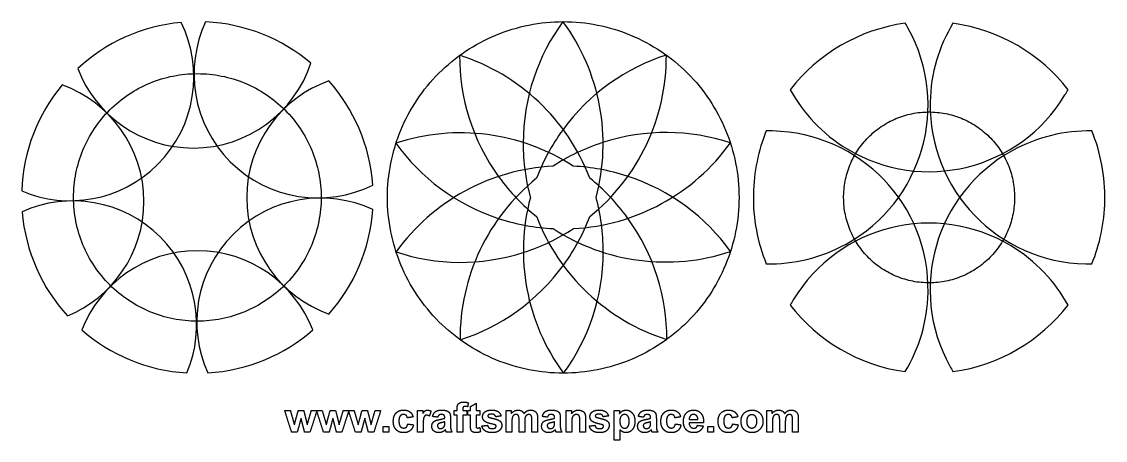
# Model space of a CAD drawing. Header units: millimetres. Extents: x -91 to 91, y -103 to 91.
# Drawn here: x -91.2 to 91.3, y -102.5 to -32 of the extents above; entities that cross this region are included whole.
import ezdxf

# ---------------------------------------------------------------- set-up
doc = ezdxf.new("R2010")
doc.units = ezdxf.units.MM
doc.header["$MEASUREMENT"] = 0
doc.layers.add('Default', color=18, linetype='Continuous')
doc.layers.add('DV1_Layer_1', color=7, linetype='Continuous')

msp = doc.modelspace()

# ---------------------------------------------------------------- linework, layer by layer
at = {"layer": 'Default', "color": 5}
for points in [[(-17.87, -97.25), (-17.87, -96.8), (-17.78, -96.58)], [(-17.78, -96.58), (-17.68, -96.35), (-17.43, -96.21)], [(-17.43, -96.21), (-17.17, -96.07), (-16.78, -96.07)], [(-16.78, -96.07), (-16.38, -96.07), (-15.99, -96.19)], [(-15.99, -96.19), (-16.04, -96.53), (-16.1, -96.87)], [(-15.62, -96.84), (-15.14, -96.56), (-14.66, -96.29)], [(-14.66, -96.29), (-14.66, -96.9), (-14.66, -97.52)], [(-45.73, -101.13), (-46.31, -99.33), (-46.89, -97.52)], [(-46.89, -97.52), (-46.42, -97.52), (-45.95, -97.52)], [(-45.95, -97.52), (-45.61, -98.7), (-45.27, -99.89)], [(-45.27, -99.89), (-44.94, -98.7), (-44.62, -97.52)], [(-44.62, -97.52), (-44.16, -97.52), (-43.7, -97.52)], [(-43.7, -97.52), (-43.4, -98.7), (-43.1, -99.89)], [(-43.1, -99.89), (-42.76, -98.7), (-42.42, -97.52)], [(-41.48, -97.52), (-42.06, -99.33), (-42.64, -101.13)], [(-42.42, -97.52), (-41.95, -97.52), (-41.48, -97.52)], [(-40.36, -101.13), (-40.94, -99.33), (-41.52, -97.52)], [(-41.52, -97.52), (-41.05, -97.52), (-40.58, -97.52)], [(-40.58, -97.52), (-40.24, -98.7), (-39.89, -99.89)], [(-39.89, -99.89), (-39.57, -98.7), (-39.25, -97.52)], [(-39.25, -97.52), (-38.79, -97.52), (-38.33, -97.52)], [(-38.33, -97.52), (-38.03, -98.7), (-37.73, -99.89)], [(-37.73, -99.89), (-37.39, -98.7), (-37.05, -97.52)], [(-36.11, -97.52), (-36.69, -99.33), (-37.27, -101.13)], [(-37.05, -97.52), (-36.58, -97.52), (-36.11, -97.52)], [(-34.99, -101.13), (-35.57, -99.33), (-36.14, -97.52)], [(-36.14, -97.52), (-35.68, -97.52), (-35.21, -97.52)], [(-35.21, -97.52), (-34.87, -98.7), (-34.52, -99.89)], [(-34.52, -99.89), (-34.2, -98.7), (-33.88, -97.52)], [(-33.88, -97.52), (-33.42, -97.52), (-32.96, -97.52)], [(-32.96, -97.52), (-32.66, -98.7), (-32.36, -99.89)], [(-32.36, -99.89), (-32.02, -98.7), (-31.68, -97.52)], [(-30.74, -97.52), (-31.32, -99.33), (-31.89, -101.13)], [(-31.68, -97.52), (-31.21, -97.52), (-30.74, -97.52)], [(-28.61, -99.33), (-28.61, -98.43), (-28.15, -97.93)], [(-28.15, -97.93), (-27.68, -97.43), (-26.88, -97.43)], [(-27.45, -98.42), (-27.66, -98.67), (-27.66, -99.26)], [(-26.88, -98.17), (-27.24, -98.17), (-27.45, -98.42)], [(-26.88, -97.43), (-26.22, -97.43), (-25.84, -97.71)], [(-26.45, -98.31), (-26.62, -98.17), (-26.88, -98.17)], [(-26.24, -98.73), (-26.28, -98.45), (-26.45, -98.31)], [(-25.84, -97.71), (-25.45, -97.99), (-25.28, -98.57)], [(-24.54, -101.13), (-24.54, -99.33), (-24.54, -97.52)], [(-24.54, -97.52), (-24.09, -97.52), (-23.64, -97.52)], [(-23.64, -97.52), (-23.64, -97.78), (-23.64, -98.03)], [(-23.64, -98.03), (-23.43, -97.67), (-23.25, -97.55)], [(-23.3, -98.4), (-23.43, -98.51), (-23.51, -98.8)], [(-22.98, -98.29), (-23.17, -98.29), (-23.3, -98.4)], [(-23.25, -97.55), (-23.08, -97.43), (-22.86, -97.43)], [(-22.55, -98.45), (-22.78, -98.29), (-22.98, -98.29)], [(-22.86, -97.43), (-22.55, -97.43), (-22.26, -97.61)], [(-22.26, -97.61), (-22.4, -98.03), (-22.55, -98.45)], [(-22.01, -98.51), (-21.87, -97.96), (-21.52, -97.69)], [(-21.14, -98.63), (-21.58, -98.57), (-22.01, -98.51)], [(-21.52, -97.69), (-21.17, -97.43), (-20.48, -97.43)], [(-20.93, -98.27), (-21.06, -98.38), (-21.14, -98.63)], [(-20.55, -98.17), (-20.79, -98.17), (-20.93, -98.27)], [(-20.07, -98.29), (-20.2, -98.17), (-20.55, -98.17)], [(-20.48, -97.43), (-19.85, -97.43), (-19.54, -97.58)], [(-19.94, -98.69), (-19.94, -98.41), (-20.07, -98.29)], [(-19.54, -97.58), (-19.23, -97.73), (-19.11, -97.97)], [(-19.11, -97.97), (-18.98, -98.2), (-18.98, -98.82)], [(-18.37, -97.52), (-18.12, -97.52), (-17.87, -97.52)], [(-18.37, -98.26), (-18.37, -97.89), (-18.37, -97.52)], [(-17.87, -98.26), (-18.12, -98.26), (-18.37, -98.26)], [(-17.87, -97.52), (-17.87, -97.39), (-17.87, -97.25)], [(-17.87, -101.13), (-17.87, -99.7), (-17.87, -98.26)], [(-16.83, -96.91), (-16.92, -97), (-16.92, -97.27)], [(-16.92, -97.27), (-16.92, -97.4), (-16.92, -97.52)], [(-16.92, -97.52), (-16.58, -97.52), (-16.24, -97.52)], [(-16.24, -98.26), (-16.58, -98.26), (-16.92, -98.26)], [(-16.92, -98.26), (-16.92, -99.7), (-16.92, -101.13)], [(-16.53, -96.81), (-16.74, -96.81), (-16.83, -96.91)], [(-16.1, -96.87), (-16.32, -96.81), (-16.53, -96.81)], [(-16.24, -97.52), (-16.24, -97.89), (-16.24, -98.26)], [(-16.08, -98.26), (-16.08, -97.89), (-16.08, -97.52)], [(-16.08, -97.52), (-15.85, -97.52), (-15.62, -97.52)], [(-15.62, -98.26), (-15.85, -98.26), (-16.08, -98.26)], [(-15.62, -97.52), (-15.62, -97.18), (-15.62, -96.84)], [(-15.62, -99.85), (-15.62, -99.06), (-15.62, -98.26)], [(-14.66, -97.52), (-14.34, -97.52), (-14.02, -97.52)], [(-14.02, -98.26), (-14.34, -98.26), (-14.66, -98.26)], [(-14.66, -98.26), (-14.66, -99.01), (-14.66, -99.75)], [(-14.02, -97.52), (-14.02, -97.89), (-14.02, -98.26)], [(-13.58, -98.55), (-13.58, -98.07), (-13.21, -97.75)], [(-13.21, -97.75), (-12.84, -97.43), (-12.06, -97.43)], [(-12.58, -98.22), (-12.69, -98.29), (-12.69, -98.41)], [(-12.69, -98.41), (-12.69, -98.52), (-12.59, -98.59)], [(-12.04, -98.11), (-12.42, -98.11), (-12.58, -98.22)], [(-12.06, -97.43), (-11.32, -97.43), (-10.96, -97.68)], [(-11.58, -98.23), (-11.74, -98.11), (-12.04, -98.11)], [(-11.36, -98.57), (-11.42, -98.35), (-11.58, -98.23)], [(-10.47, -98.42), (-10.91, -98.49), (-11.36, -98.57)], [(-10.96, -97.68), (-10.6, -97.93), (-10.47, -98.42)], [(-9.6, -97.52), (-9.17, -97.52), (-8.74, -97.52)], [(-9.6, -101.13), (-9.6, -99.33), (-9.6, -97.52)], [(-8.74, -98.01), (-8.27, -97.43), (-7.61, -97.43)], [(-8.74, -97.52), (-8.74, -97.77), (-8.74, -98.01)], [(-8.32, -98.29), (-8.49, -98.41), (-8.57, -98.63)], [(-7.93, -98.17), (-8.15, -98.17), (-8.32, -98.29)], [(-7.65, -98.24), (-7.75, -98.17), (-7.93, -98.17)], [(-7.49, -98.47), (-7.54, -98.32), (-7.65, -98.24)], [(-7.61, -97.43), (-7.27, -97.43), (-7.01, -97.57)], [(-7.44, -99.15), (-7.44, -98.63), (-7.49, -98.47)], [(-7.01, -97.57), (-6.76, -97.72), (-6.6, -98.01)], [(-6.6, -98.01), (-6.36, -97.72), (-6.09, -97.57)], [(-6.15, -98.29), (-6.33, -98.41), (-6.41, -98.65)], [(-5.78, -98.17), (-5.98, -98.17), (-6.15, -98.29)], [(-6.09, -97.57), (-5.81, -97.43), (-5.5, -97.43)], [(-5.38, -98.37), (-5.51, -98.17), (-5.78, -98.17)], [(-5.5, -97.43), (-5.11, -97.43), (-4.83, -97.59)], [(-5.28, -99.07), (-5.28, -98.53), (-5.38, -98.37)], [(-4.83, -97.59), (-4.56, -97.75), (-4.42, -98.07)], [(-4.42, -98.07), (-4.32, -98.3), (-4.32, -98.82)], [(-3.52, -98.51), (-3.38, -97.96), (-3.03, -97.69)], [(-2.66, -98.63), (-3.09, -98.57), (-3.52, -98.51)], [(-3.03, -97.69), (-2.68, -97.43), (-1.99, -97.43)], [(-2.44, -98.27), (-2.57, -98.38), (-2.66, -98.63)], [(-2.06, -98.17), (-2.31, -98.17), (-2.44, -98.27)], [(-1.58, -98.29), (-1.71, -98.17), (-2.06, -98.17)], [(-1.99, -97.43), (-1.36, -97.43), (-1.05, -97.58)], [(-1.45, -98.69), (-1.45, -98.41), (-1.58, -98.29)], [(-1.05, -97.58), (-0.75, -97.73), (-0.62, -97.97)], [(-0.62, -97.97), (-0.5, -98.2), (-0.5, -98.82)], [(0.49, -101.13), (0.49, -99.33), (0.49, -97.52)], [(0.49, -97.52), (0.94, -97.52), (1.39, -97.52)], [(1.39, -98.05), (1.85, -97.43), (2.56, -97.43)], [(1.39, -97.52), (1.39, -97.79), (1.39, -98.05)], [(1.79, -98.31), (1.59, -98.44), (1.52, -98.67)], [(2.22, -98.17), (1.98, -98.17), (1.79, -98.31)], [(2.55, -98.27), (2.41, -98.17), (2.22, -98.17)], [(2.75, -98.53), (2.69, -98.36), (2.55, -98.27)], [(2.56, -97.43), (2.88, -97.43), (3.13, -97.54)], [(2.81, -99.29), (2.81, -98.7), (2.75, -98.53)], [(3.13, -97.54), (3.39, -97.66), (3.53, -97.83)], [(3.53, -97.83), (3.66, -98.01), (3.71, -98.24)], [(3.71, -98.24), (3.76, -98.46), (3.76, -98.88)], [(4.5, -98.55), (4.5, -98.07), (4.87, -97.75)], [(4.87, -97.75), (5.24, -97.43), (6.02, -97.43)], [(5.51, -98.22), (5.4, -98.29), (5.4, -98.41)], [(5.4, -98.41), (5.4, -98.52), (5.49, -98.59)], [(6.05, -98.11), (5.67, -98.11), (5.51, -98.22)], [(6.02, -97.43), (6.76, -97.43), (7.12, -97.68)], [(6.51, -98.23), (6.35, -98.11), (6.05, -98.11)], [(6.73, -98.57), (6.67, -98.35), (6.51, -98.23)], [(7.62, -98.42), (7.17, -98.49), (6.73, -98.57)], [(7.12, -97.68), (7.48, -97.93), (7.62, -98.42)], [(8.58, -97.52), (9.02, -97.52), (9.47, -97.52)], [(8.58, -102.52), (8.58, -100.02), (8.58, -97.52)], [(9.47, -97.52), (9.47, -97.79), (9.47, -98.05)], [(9.47, -98.05), (9.64, -97.78), (9.93, -97.6)], [(9.76, -98.45), (9.53, -98.72), (9.53, -99.27)], [(10.33, -98.17), (9.99, -98.17), (9.76, -98.45)], [(9.93, -97.6), (10.23, -97.43), (10.58, -97.43)], [(10.88, -98.45), (10.66, -98.17), (10.33, -98.17)], [(10.58, -97.43), (11.2, -97.43), (11.63, -97.93)], [(11.11, -99.32), (11.11, -98.73), (10.88, -98.45)], [(11.63, -97.93), (12.07, -98.42), (12.07, -99.31)], [(12.65, -98.51), (12.79, -97.96), (13.15, -97.69)], [(13.52, -98.63), (13.08, -98.57), (12.65, -98.51)], [(13.15, -97.69), (13.5, -97.43), (14.19, -97.43)], [(13.73, -98.27), (13.6, -98.38), (13.52, -98.63)], [(14.11, -98.17), (13.87, -98.17), (13.73, -98.27)], [(14.59, -98.29), (14.46, -98.17), (14.11, -98.17)], [(14.19, -97.43), (14.81, -97.43), (15.12, -97.58)], [(14.72, -98.69), (14.72, -98.41), (14.59, -98.29)], [(15.12, -97.58), (15.43, -97.73), (15.55, -97.97)], [(15.55, -97.97), (15.68, -98.2), (15.68, -98.82)], [(16.45, -99.33), (16.45, -98.43), (16.92, -97.93)], [(16.92, -97.93), (17.39, -97.43), (18.19, -97.43)], [(17.61, -98.42), (17.4, -98.67), (17.4, -99.26)], [(18.18, -98.17), (17.83, -98.17), (17.61, -98.42)], [(18.61, -98.31), (18.44, -98.17), (18.18, -98.17)], [(18.19, -97.43), (18.84, -97.43), (19.23, -97.71)], [(18.82, -98.73), (18.78, -98.45), (18.61, -98.31)], [(19.23, -97.71), (19.61, -97.99), (19.78, -98.57)], [(20.24, -99.35), (20.24, -98.45), (20.72, -97.94)], [(20.72, -97.94), (21.19, -97.43), (21.91, -97.43)], [(21.42, -98.39), (21.21, -98.62), (21.22, -99)], [(21.95, -98.17), (21.63, -98.17), (21.42, -98.39)], [(21.91, -97.43), (22.72, -97.43), (23.19, -97.96)], [(22.46, -98.38), (22.25, -98.17), (21.95, -98.17)], [(22.68, -99), (22.67, -98.59), (22.46, -98.38)], [(23.19, -97.96), (23.66, -98.49), (23.64, -99.59)], [(26.08, -99.33), (26.08, -98.43), (26.55, -97.93)], [(26.55, -97.93), (27.02, -97.43), (27.81, -97.43)], [(27.24, -98.42), (27.03, -98.67), (27.03, -99.26)], [(27.81, -98.17), (27.45, -98.17), (27.24, -98.42)], [(27.81, -97.43), (28.47, -97.43), (28.86, -97.71)], [(28.24, -98.31), (28.07, -98.17), (27.81, -98.17)], [(28.45, -98.73), (28.41, -98.45), (28.24, -98.31)], [(28.86, -97.71), (29.24, -97.99), (29.41, -98.57)], [(29.94, -99.28), (29.94, -98.8), (30.17, -98.35)], [(30.17, -98.35), (30.4, -97.9), (30.83, -97.67)], [(30.83, -97.67), (31.26, -97.43), (31.78, -97.43)], [(31.14, -98.49), (30.89, -98.78), (30.89, -99.33)], [(31.76, -98.2), (31.39, -98.2), (31.14, -98.49)], [(32.37, -98.49), (32.12, -98.2), (31.76, -98.2)], [(31.78, -97.43), (32.6, -97.43), (33.12, -97.96)], [(32.62, -99.32), (32.62, -98.78), (32.37, -98.49)], [(33.12, -97.96), (33.64, -98.5), (33.64, -99.32)], [(34.29, -97.52), (34.72, -97.52), (35.15, -97.52)], [(34.29, -101.13), (34.29, -99.33), (34.29, -97.52)], [(35.15, -98.01), (35.62, -97.43), (36.27, -97.43)], [(35.15, -97.52), (35.15, -97.77), (35.15, -98.01)], [(35.57, -98.29), (35.39, -98.41), (35.32, -98.63)], [(35.96, -98.17), (35.74, -98.17), (35.57, -98.29)], [(36.24, -98.24), (36.14, -98.17), (35.96, -98.17)], [(36.4, -98.47), (36.35, -98.32), (36.24, -98.24)], [(36.27, -97.43), (36.62, -97.43), (36.87, -97.57)], [(36.45, -99.15), (36.45, -98.63), (36.4, -98.47)], [(36.87, -97.57), (37.13, -97.72), (37.29, -98.01)], [(37.29, -98.01), (37.53, -97.72), (37.8, -97.57)], [(37.73, -98.29), (37.56, -98.41), (37.48, -98.65)], [(38.11, -98.17), (37.91, -98.17), (37.73, -98.29)], [(37.8, -97.57), (38.08, -97.43), (38.39, -97.43)], [(38.51, -98.37), (38.38, -98.17), (38.11, -98.17)], [(38.39, -97.43), (38.78, -97.43), (39.06, -97.59)], [(38.61, -99.07), (38.61, -98.53), (38.51, -98.37)], [(39.06, -97.59), (39.33, -97.75), (39.47, -98.07)], [(39.47, -98.07), (39.57, -98.3), (39.57, -98.82)], [(-44.15, -98.81), (-44.47, -99.97), (-44.78, -101.13)], [(-43.54, -101.13), (-43.85, -99.97), (-44.15, -98.81)], [(-38.78, -98.81), (-39.1, -99.97), (-39.41, -101.13)], [(-38.17, -101.13), (-38.48, -99.97), (-38.78, -98.81)], [(-33.41, -98.81), (-33.73, -99.97), (-34.04, -101.13)], [(-32.8, -101.13), (-33.11, -99.97), (-33.41, -98.81)], [(-30.34, -101.13), (-30.34, -100.65), (-30.34, -100.18)], [(-30.34, -100.18), (-29.86, -100.18), (-29.39, -100.18)], [(-29.39, -100.18), (-29.39, -100.65), (-29.39, -101.13)], [(-28.14, -100.72), (-28.61, -100.22), (-28.61, -99.33)], [(-27.66, -99.26), (-27.66, -99.91), (-27.44, -100.18)], [(-27.44, -100.18), (-27.23, -100.45), (-26.86, -100.45)], [(-26.86, -100.45), (-26.59, -100.45), (-26.42, -100.3)], [(-26.42, -100.3), (-26.25, -100.15), (-26.18, -99.77)], [(-25.28, -98.57), (-25.76, -98.65), (-26.24, -98.73)], [(-26.18, -99.77), (-25.7, -99.84), (-25.22, -99.9)], [(-25.22, -99.9), (-25.36, -100.56), (-25.78, -100.89)], [(-23.51, -98.8), (-23.58, -99.09), (-23.58, -100.02)], [(-23.58, -100.02), (-23.58, -100.57), (-23.58, -101.13)], [(-22.13, -100.16), (-22.13, -99.85), (-21.99, -99.61)], [(-21.81, -100.92), (-22.13, -100.62), (-22.13, -100.16)], [(-21.99, -99.61), (-21.85, -99.37), (-21.59, -99.24)], [(-21.59, -99.24), (-21.33, -99.12), (-20.85, -99.02)], [(-21, -99.72), (-21.18, -99.85), (-21.18, -100.05)], [(-21.18, -100.05), (-21.18, -100.25), (-21.03, -100.4)], [(-20.5, -99.55), (-20.88, -99.64), (-21, -99.72)], [(-20.85, -99.02), (-20.19, -98.9), (-19.94, -98.79)], [(-19.94, -99.4), (-20.12, -99.47), (-20.5, -99.55)], [(-20.2, -100.38), (-20.03, -100.25), (-19.98, -100.06)], [(-19.98, -100.06), (-19.94, -99.94), (-19.94, -99.59)], [(-19.94, -98.79), (-19.94, -98.74), (-19.94, -98.69)], [(-19.94, -99.59), (-19.94, -99.5), (-19.94, -99.4)], [(-18.98, -98.82), (-18.98, -99.38), (-18.98, -99.94)], [(-18.98, -99.94), (-18.98, -100.42), (-18.93, -100.65)], [(-15.59, -100.53), (-15.62, -100.37), (-15.62, -99.85)], [(-14.66, -99.75), (-14.66, -100.21), (-14.65, -100.28)], [(-14.65, -100.28), (-14.63, -100.36), (-14.56, -100.41)], [(-13.71, -100.11), (-13.23, -100.05), (-12.75, -99.99)], [(-13.15, -100.93), (-13.57, -100.63), (-13.71, -100.11)], [(-13.15, -99.37), (-13.58, -99.07), (-13.58, -98.55)], [(-11.69, -99.84), (-12.84, -99.58), (-13.15, -99.37)], [(-12.75, -99.99), (-12.69, -100.26), (-12.5, -100.41)], [(-12.59, -98.59), (-12.46, -98.69), (-11.7, -98.86)], [(-11.7, -98.86), (-10.94, -99.04), (-10.64, -99.29)], [(-11.37, -99.97), (-11.44, -99.9), (-11.69, -99.84)], [(-11.42, -100.41), (-11.3, -100.31), (-11.3, -100.15)], [(-11.3, -100.15), (-11.3, -100.04), (-11.37, -99.97)], [(-10.34, -100.01), (-10.34, -100.51), (-10.76, -100.87)], [(-10.64, -99.29), (-10.34, -99.55), (-10.34, -100.01)], [(-8.57, -98.63), (-8.64, -98.86), (-8.64, -99.38)], [(-8.64, -99.38), (-8.64, -100.26), (-8.64, -101.13)], [(-7.44, -101.13), (-7.44, -100.14), (-7.44, -99.15)], [(-6.41, -98.65), (-6.48, -98.89), (-6.48, -99.4)], [(-6.48, -99.4), (-6.48, -100.27), (-6.48, -101.13)], [(-5.28, -101.13), (-5.28, -100.1), (-5.28, -99.07)], [(-4.32, -98.82), (-4.32, -99.97), (-4.32, -101.13)], [(-3.64, -100.16), (-3.64, -99.85), (-3.5, -99.61)], [(-3.32, -100.92), (-3.64, -100.62), (-3.64, -100.16)], [(-3.5, -99.61), (-3.36, -99.37), (-3.1, -99.24)], [(-3.1, -99.24), (-2.84, -99.12), (-2.36, -99.02)], [(-2.51, -99.72), (-2.69, -99.85), (-2.69, -100.05)], [(-2.69, -100.05), (-2.69, -100.25), (-2.54, -100.4)], [(-2.01, -99.55), (-2.39, -99.64), (-2.51, -99.72)], [(-2.36, -99.02), (-1.71, -98.9), (-1.45, -98.79)], [(-1.45, -99.4), (-1.63, -99.47), (-2.01, -99.55)], [(-1.71, -100.38), (-1.54, -100.25), (-1.49, -100.06)], [(-1.49, -100.06), (-1.45, -99.94), (-1.45, -99.59)], [(-1.45, -98.79), (-1.45, -98.74), (-1.45, -98.69)], [(-1.45, -99.59), (-1.45, -99.5), (-1.45, -99.4)], [(-0.5, -98.82), (-0.5, -99.38), (-0.5, -99.94)], [(-0.5, -99.94), (-0.5, -100.42), (-0.44, -100.65)], [(1.52, -98.67), (1.45, -98.89), (1.45, -99.5)], [(1.45, -99.5), (1.45, -100.31), (1.45, -101.13)], [(2.81, -101.13), (2.81, -100.21), (2.81, -99.29)], [(3.76, -98.88), (3.76, -100.01), (3.76, -101.13)], [(4.38, -100.11), (4.86, -100.05), (5.34, -99.99)], [(4.94, -100.93), (4.51, -100.63), (4.38, -100.11)], [(4.93, -99.37), (4.5, -99.07), (4.5, -98.55)], [(6.4, -99.84), (5.24, -99.58), (4.93, -99.37)], [(5.34, -99.99), (5.4, -100.26), (5.58, -100.41)], [(5.49, -98.59), (5.62, -98.69), (6.38, -98.86)], [(6.38, -98.86), (7.14, -99.04), (7.45, -99.29)], [(6.72, -99.97), (6.65, -99.9), (6.4, -99.84)], [(6.66, -100.41), (6.79, -100.31), (6.79, -100.15)], [(6.79, -100.15), (6.79, -100.04), (6.72, -99.97)], [(7.74, -100.01), (7.74, -100.51), (7.33, -100.87)], [(7.45, -99.29), (7.74, -99.55), (7.74, -100.01)], [(9.53, -99.27), (9.53, -99.89), (9.77, -100.19)], [(9.77, -100.19), (10.01, -100.48), (10.35, -100.48)], [(10.35, -100.48), (10.67, -100.48), (10.89, -100.21)], [(10.89, -100.21), (11.11, -99.94), (11.11, -99.32)], [(12.07, -99.31), (12.07, -100.22), (11.63, -100.72)], [(12.53, -100.16), (12.53, -99.85), (12.67, -99.61)], [(12.85, -100.92), (12.53, -100.62), (12.53, -100.16)], [(12.67, -99.61), (12.81, -99.37), (13.07, -99.24)], [(13.07, -99.24), (13.33, -99.12), (13.81, -99.02)], [(13.66, -99.72), (13.48, -99.85), (13.48, -100.05)], [(13.48, -100.05), (13.48, -100.25), (13.63, -100.4)], [(14.16, -99.55), (13.78, -99.64), (13.66, -99.72)], [(13.81, -99.02), (14.47, -98.9), (14.72, -98.79)], [(14.72, -99.4), (14.54, -99.47), (14.16, -99.55)], [(14.47, -100.38), (14.63, -100.25), (14.68, -100.06)], [(14.68, -100.06), (14.72, -99.94), (14.72, -99.59)], [(14.72, -98.79), (14.72, -98.74), (14.72, -98.69)], [(14.72, -99.59), (14.72, -99.5), (14.72, -99.4)], [(15.68, -98.82), (15.68, -99.38), (15.68, -99.94)], [(15.68, -99.94), (15.68, -100.42), (15.73, -100.65)], [(16.92, -100.72), (16.45, -100.22), (16.45, -99.33)], [(17.4, -99.26), (17.4, -99.91), (17.62, -100.18)], [(17.62, -100.18), (17.84, -100.45), (18.2, -100.45)], [(18.2, -100.45), (18.47, -100.45), (18.64, -100.3)], [(18.64, -100.3), (18.81, -100.15), (18.89, -99.77)], [(19.78, -98.57), (19.3, -98.65), (18.82, -98.73)], [(18.89, -99.77), (19.36, -99.84), (19.84, -99.9)], [(19.84, -99.9), (19.7, -100.56), (19.28, -100.89)], [(20.6, -100.61), (20.24, -100.11), (20.24, -99.35)], [(23.64, -99.59), (22.42, -99.59), (21.2, -99.59)], [(21.2, -99.59), (21.21, -100.01), (21.44, -100.25)], [(21.22, -99), (21.95, -99), (22.68, -99)], [(21.44, -100.25), (21.66, -100.48), (22, -100.48)], [(22.38, -100.37), (22.54, -100.25), (22.62, -99.99)], [(22.62, -99.99), (23.1, -100.05), (23.58, -100.11)], [(23.58, -100.11), (23.39, -100.66), (23, -100.94)], [(24.35, -101.13), (24.35, -100.65), (24.35, -100.18)], [(24.35, -100.18), (24.83, -100.18), (25.31, -100.18)], [(25.31, -100.18), (25.31, -100.65), (25.31, -101.13)], [(26.55, -100.72), (26.08, -100.22), (26.08, -99.33)], [(27.03, -99.26), (27.03, -99.91), (27.25, -100.18)], [(27.25, -100.18), (27.46, -100.45), (27.83, -100.45)], [(27.83, -100.45), (28.1, -100.45), (28.27, -100.3)], [(28.27, -100.3), (28.44, -100.15), (28.52, -99.77)], [(29.41, -98.57), (28.93, -98.65), (28.45, -98.73)], [(28.52, -99.77), (28.99, -99.84), (29.47, -99.9)], [(29.47, -99.9), (29.33, -100.56), (28.91, -100.89)], [(30.17, -100.34), (29.94, -99.9), (29.94, -99.28)], [(30.85, -101), (30.4, -100.77), (30.17, -100.34)], [(30.89, -99.33), (30.89, -99.87), (31.14, -100.16)], [(31.14, -100.16), (31.39, -100.45), (31.76, -100.45)], [(31.76, -100.45), (32.12, -100.45), (32.37, -100.16)], [(32.37, -100.16), (32.62, -99.87), (32.62, -99.32)], [(33.64, -99.32), (33.64, -100.14), (33.11, -100.68)], [(35.32, -98.63), (35.24, -98.86), (35.24, -99.38)], [(35.24, -99.38), (35.24, -100.26), (35.24, -101.13)], [(36.45, -101.13), (36.45, -100.14), (36.45, -99.15)], [(37.48, -98.65), (37.4, -98.89), (37.4, -99.4)], [(37.4, -99.4), (37.4, -100.27), (37.4, -101.13)], [(38.61, -101.13), (38.61, -100.1), (38.61, -99.07)], [(39.57, -98.82), (39.57, -99.97), (39.57, -101.13)], [(-44.78, -101.13), (-45.26, -101.13), (-45.73, -101.13)], [(-42.64, -101.13), (-43.09, -101.13), (-43.54, -101.13)], [(-39.41, -101.13), (-39.89, -101.13), (-40.36, -101.13)], [(-37.27, -101.13), (-37.72, -101.13), (-38.17, -101.13)], [(-34.04, -101.13), (-34.52, -101.13), (-34.99, -101.13)], [(-31.89, -101.13), (-32.35, -101.13), (-32.8, -101.13)], [(-29.39, -101.13), (-29.86, -101.13), (-30.34, -101.13)], [(-26.89, -101.23), (-27.68, -101.23), (-28.14, -100.72)], [(-25.78, -100.89), (-26.19, -101.23), (-26.89, -101.23)], [(-23.58, -101.13), (-24.06, -101.13), (-24.54, -101.13)], [(-20.94, -101.23), (-21.49, -101.23), (-21.81, -100.92)], [(-21.03, -100.4), (-20.89, -100.55), (-20.67, -100.55)], [(-20.34, -101.1), (-20.62, -101.23), (-20.94, -101.23)], [(-20.67, -100.55), (-20.42, -100.55), (-20.2, -100.38)], [(-19.82, -100.74), (-20.06, -100.98), (-20.34, -101.1)], [(-19.79, -100.85), (-19.81, -100.77), (-19.82, -100.74)], [(-19.69, -101.13), (-19.73, -101.04), (-19.79, -100.85)], [(-18.74, -101.13), (-19.22, -101.13), (-19.69, -101.13)], [(-18.93, -100.65), (-18.88, -100.87), (-18.74, -101.13)], [(-16.92, -101.13), (-17.39, -101.13), (-17.87, -101.13)], [(-15.46, -100.91), (-15.55, -100.77), (-15.59, -100.53)], [(-15.16, -101.14), (-15.36, -101.05), (-15.46, -100.91)], [(-14.7, -101.23), (-14.95, -101.23), (-15.16, -101.14)], [(-13.95, -101.09), (-14.28, -101.23), (-14.7, -101.23)], [(-14.56, -100.41), (-14.5, -100.45), (-14.4, -100.45)], [(-14.4, -100.45), (-14.28, -100.45), (-14.03, -100.36)], [(-14.03, -100.36), (-13.99, -100.72), (-13.95, -101.09)], [(-11.98, -101.23), (-12.72, -101.23), (-13.15, -100.93)], [(-12.5, -100.41), (-12.32, -100.55), (-11.98, -100.55)], [(-11.98, -100.55), (-11.61, -100.55), (-11.42, -100.41)], [(-10.76, -100.87), (-11.17, -101.23), (-11.98, -101.23)], [(-8.64, -101.13), (-9.12, -101.13), (-9.6, -101.13)], [(-6.48, -101.13), (-6.96, -101.13), (-7.44, -101.13)], [(-4.32, -101.13), (-4.8, -101.13), (-5.28, -101.13)], [(-2.45, -101.23), (-3, -101.23), (-3.32, -100.92)], [(-2.54, -100.4), (-2.4, -100.55), (-2.18, -100.55)], [(-1.85, -101.1), (-2.13, -101.23), (-2.45, -101.23)], [(-2.18, -100.55), (-1.93, -100.55), (-1.71, -100.38)], [(-1.33, -100.74), (-1.58, -100.98), (-1.85, -101.1)], [(-1.3, -100.85), (-1.32, -100.77), (-1.33, -100.74)], [(-1.21, -101.13), (-1.24, -101.04), (-1.3, -100.85)], [(-0.25, -101.13), (-0.73, -101.13), (-1.21, -101.13)], [(-0.44, -100.65), (-0.39, -100.87), (-0.25, -101.13)], [(1.45, -101.13), (0.97, -101.13), (0.49, -101.13)], [(3.76, -101.13), (3.28, -101.13), (2.81, -101.13)], [(6.11, -101.23), (5.37, -101.23), (4.94, -100.93)], [(5.58, -100.41), (5.77, -100.55), (6.11, -100.55)], [(6.11, -100.55), (6.48, -100.55), (6.66, -100.41)], [(7.33, -100.87), (6.92, -101.23), (6.11, -101.23)], [(10.04, -101.11), (9.8, -100.99), (9.53, -100.7)], [(9.53, -100.7), (9.53, -101.61), (9.53, -102.52)], [(10.57, -101.23), (10.28, -101.23), (10.04, -101.11)], [(11.63, -100.72), (11.19, -101.23), (10.57, -101.23)], [(13.72, -101.23), (13.17, -101.23), (12.85, -100.92)], [(13.63, -100.4), (13.77, -100.55), (13.99, -100.55)], [(14.32, -101.1), (14.04, -101.23), (13.72, -101.23)], [(13.99, -100.55), (14.24, -100.55), (14.47, -100.38)], [(14.84, -100.74), (14.6, -100.98), (14.32, -101.1)], [(14.87, -100.85), (14.85, -100.77), (14.84, -100.74)], [(14.97, -101.13), (14.93, -101.04), (14.87, -100.85)], [(15.92, -101.13), (15.44, -101.13), (14.97, -101.13)], [(15.73, -100.65), (15.78, -100.87), (15.92, -101.13)], [(18.18, -101.23), (17.39, -101.23), (16.92, -100.72)], [(19.28, -100.89), (18.87, -101.23), (18.18, -101.23)], [(22, -101.23), (21.06, -101.23), (20.6, -100.61)], [(22, -100.48), (22.23, -100.48), (22.38, -100.37)], [(23, -100.94), (22.6, -101.23), (22, -101.23)], [(25.31, -101.13), (24.83, -101.13), (24.35, -101.13)], [(27.81, -101.23), (27.02, -101.23), (26.55, -100.72)], [(28.91, -100.89), (28.5, -101.23), (27.81, -101.23)], [(31.79, -101.23), (31.3, -101.23), (30.85, -101)], [(33.11, -100.68), (32.59, -101.23), (31.79, -101.23)], [(35.24, -101.13), (34.77, -101.13), (34.29, -101.13)], [(37.4, -101.13), (36.93, -101.13), (36.45, -101.13)], [(39.57, -101.13), (39.09, -101.13), (38.61, -101.13)], [(9.53, -102.52), (9.06, -102.52), (8.58, -102.52)]]:
    msp.add_open_spline(points, degree=2, dxfattribs=at)
at = {"layer": 'DV1_Layer_1', "color": 5, "linetype": 'Continuous'}
for points, knots in [([(-91.19, -60.52), (-83.6, -63.74), (-74.49, -62.25), (-68.3, -56.07), (-61.83, -49.59), (-60.51, -39.92), (-64.33, -32.13)], [0, 0, 0, 0, 0.333333, 0.333333, 0.333333, 1, 1, 1, 1]), ([(-60.22, -32.04), (-63.82, -39.76), (-62.43, -49.22), (-56.07, -55.59), (-49.58, -62.08), (-39.87, -63.39), (-32.08, -59.54)], [0, 0, 0, 0, 0.333333, 0.333333, 0.333333, 1, 1, 1, 1]), ([(-0.05, -32.01), (-4.26, -37.75), (-6.74, -44.83), (-6.74, -52.49), (-6.74, -55.65), (-6.32, -58.71), (-5.53, -61.62)], [0.25, 0.25, 0.25, 0.25, 0.5, 0.5, 0.5, 1, 1, 1, 1]), ([(34.2, -72.8), (38.74, -72.89), (43.37, -71.83), (47.63, -69.47), (60.55, -62.35), (65.24, -46.09), (58.11, -33.18), (57.94, -32.87), (57.77, -32.57), (57.59, -32.28)], [0, 0, 0, 0, 0.25, 0.25, 0.25, 0.5, 0.5, 0.5, 1, 1, 1, 1]), ([(65.63, -32.28), (63.28, -36.17), (61.88, -40.71), (61.79, -45.57), (61.51, -60.32), (73.23, -72.51), (87.98, -72.8), (88.33, -72.8), (88.68, -72.8), (89.02, -72.8)], [0, 0, 0, 0, 0.25, 0.25, 0.25, 0.5, 0.5, 0.5, 1, 1, 1, 1]), ([(-17.44, -37.68), (-17.47, -44.8), (-15.32, -51.99), (-10.82, -58.19), (-8.96, -60.75), (-6.82, -62.98), (-4.47, -64.86)], [0, 0, 0, 0, 0.333333, 0.333333, 0.333333, 1, 1, 1, 1]), ([(17.36, -37.63), (10.58, -39.8), (4.41, -44.07), (-0.09, -50.27), (-1.95, -52.82), (-3.41, -55.55), (-4.48, -58.37)], [0, 0, 0, 0, 0.333333, 0.333333, 0.333333, 1, 1, 1, 1]), ([(-81.75, -39.92), (-78.75, -47.74), (-71.16, -53.29), (-62.28, -53.29), (-53.07, -53.29), (-45.24, -47.31), (-42.49, -39.01)], [0, 0, 0, 0, 0.333333, 0.333333, 0.333333, 1, 1, 1, 1]), ([(-83.48, -81.55), (-75.92, -78.42), (-70.6, -70.97), (-70.6, -62.28), (-70.6, -53.26), (-76.34, -45.57), (-84.36, -42.67)], [0, 0, 0, 0, 0.333333, 0.333333, 0.333333, 1, 1, 1, 1]), ([(-39.46, -41.97), (-47.52, -44.86), (-53.29, -52.56), (-53.29, -61.61), (-53.29, -70.66), (-47.52, -78.37), (-39.46, -81.25)], [0, 0, 0, 0, 0.333333, 0.333333, 0.333333, 1, 1, 1, 1]), ([(38.22, -43.47), (40.41, -47.45), (43.64, -50.92), (47.81, -53.44), (60.44, -61.06), (76.86, -56.99), (84.48, -44.36), (84.66, -44.07), (84.84, -43.77), (85, -43.47)], [0, 0, 0, 0, 0.25, 0.25, 0.25, 0.5, 0.5, 0.5, 1, 1, 1, 1]), ([(28.14, -52.42), (21.38, -50.19), (13.88, -50.01), (6.59, -52.38), (3.59, -53.36), (0.81, -54.7), (-1.72, -56.36)], [0, 0, 0, 0, 0.333333, 0.333333, 0.333333, 1, 1, 1, 1]), ([(34.2, -50.42), (32.86, -53.7), (32.09, -57.28), (32.02, -61.04), (31.94, -65.2), (32.72, -69.17), (34.2, -72.8)], [0, 0, 0, 0, 0.333333, 0.333333, 0.333333, 1, 1, 1, 1]), ([(57.59, -90.94), (59.95, -87.05), (61.34, -82.51), (61.43, -77.65), (61.72, -62.9), (49.99, -50.71), (35.24, -50.42), (34.89, -50.42), (34.54, -50.42), (34.2, -50.42)], [0, 0, 0, 0, 0.25, 0.25, 0.25, 0.5, 0.5, 0.5, 1, 1, 1, 1]), ([(89.02, -50.42), (84.48, -50.33), (79.85, -51.39), (75.59, -53.75), (62.67, -60.87), (57.98, -77.13), (65.11, -90.04), (65.28, -90.35), (65.45, -90.65), (65.63, -90.94)], [0, 0, 0, 0, 0.25, 0.25, 0.25, 0.5, 0.5, 0.5, 1, 1, 1, 1]), ([(89.02, -72.8), (90.36, -69.52), (91.13, -65.94), (91.2, -62.18), (91.28, -58.02), (90.5, -54.05), (89.02, -50.42)], [0, 0, 0, 0, 0.333333, 0.333333, 0.333333, 1, 1, 1, 1]), ([(-28.17, -52.5), (-24.01, -58.28), (-18.05, -62.83), (-10.76, -65.2), (-7.75, -66.18), (-4.71, -66.72), (-1.7, -66.87)], [0, 0, 0, 0, 0.333333, 0.333333, 0.333333, 1, 1, 1, 1]), ([(28.17, -70.72), (24.01, -64.94), (18.05, -60.39), (10.76, -58.02), (7.75, -57.04), (4.71, -56.5), (1.7, -56.35)], [0, 0, 0, 0, 0.333333, 0.333333, 0.333333, 1, 1, 1, 1]), ([(17.44, -85.53), (17.47, -78.41), (15.32, -71.23), (10.82, -65.03), (8.96, -62.47), (6.82, -60.24), (4.47, -58.35)], [0, 0, 0, 0, 0.333333, 0.333333, 0.333333, 1, 1, 1, 1]), ([(-32.08, -63.65), (-39.79, -60.08), (-49.23, -61.47), (-55.59, -67.83), (-61.9, -74.14), (-63.32, -83.48), (-59.85, -91.16)], [0, 0, 0, 0, 0.333333, 0.333333, 0.333333, 1, 1, 1, 1]), ([(-63.36, -91.16), (-60.16, -83.58), (-61.65, -74.48), (-67.83, -68.3), (-74.12, -62.01), (-83.45, -60.58), (-91.11, -64.03)], [0, 0, 0, 0, 0.333333, 0.333333, 0.333333, 1, 1, 1, 1]), ([(0.05, -91.21), (4.26, -85.47), (6.74, -78.4), (6.74, -70.73), (6.74, -67.57), (6.32, -64.51), (5.53, -61.6)], [0, 0, 0, 0, 0.333333, 0.333333, 0.333333, 1, 1, 1, 1]), ([(85, -79.75), (82.81, -75.77), (79.58, -72.3), (75.41, -69.78), (62.78, -62.16), (46.36, -66.23), (38.74, -78.86), (38.56, -79.15), (38.39, -79.45), (38.22, -79.75)], [0, 0, 0, 0, 0.25, 0.25, 0.25, 0.5, 0.5, 0.5, 1, 1, 1, 1]), ([(-17.36, -85.59), (-10.58, -83.42), (-4.41, -79.15), (0.09, -72.95), (1.95, -70.4), (3.41, -67.67), (4.47, -64.85)], [0, 0, 0, 0, 0.333333, 0.333333, 0.333333, 1, 1, 1, 1]), ([(-28.14, -70.8), (-21.38, -73.03), (-13.88, -73.21), (-6.59, -70.84), (-3.59, -69.86), (-0.81, -68.52), (1.72, -66.86)], [0, 0, 0, 0, 0.333333, 0.333333, 0.333333, 1, 1, 1, 1]), ([(-42.16, -83.92), (-45.18, -76.13), (-52.75, -70.6), (-61.61, -70.6), (-70.47, -70.6), (-78.04, -76.13), (-81.06, -83.92)], [0, 0, 0, 0, 0.333333, 0.333333, 0.333333, 1, 1, 1, 1])]:
    msp.add_open_spline(points, degree=3, knots=knots, dxfattribs=at)
for points in [[(-64.33, -32.13), (-71.03, -32.74), (-77.09, -35.59), (-81.75, -39.92)], [(-42.49, -39.01), (-47.32, -34.92), (-53.48, -32.35), (-60.22, -32.04)], [(29.6, -61.61), (29.6, -59.67), (29.22, -55.8), (27.52, -50.21), (24.77, -45.06), (21.07, -40.55), (16.55, -36.84), (11.4, -34.09), (5.81, -32.39), (0, -31.82), (-5.81, -32.39), (-11.4, -34.09), (-16.55, -36.84), (-21.06, -40.55), (-24.77, -45.06), (-27.52, -50.21), (-29.22, -55.8), (-29.79, -61.61), (-29.22, -67.42), (-27.52, -73.01), (-24.77, -78.16), (-21.06, -82.67), (-16.55, -86.38), (-11.4, -89.13), (-5.81, -90.83), (0, -91.4), (5.81, -90.83), (11.4, -89.13), (16.55, -86.38), (21.07, -82.67), (24.77, -78.16), (27.52, -73.01), (29.22, -67.42), (29.6, -63.55), (29.6, -61.61)], [(-0.05, -32.01), (-0.05, -32.01), (-0.05, -32.01), (-0.05, -32.01)], [(5.53, -61.6), (8.26, -51.46), (6.23, -40.51), (-0.04, -32.01)], [(57.59, -32.28), (49.76, -33.34), (42.87, -37.49), (38.22, -43.47)], [(85, -43.47), (80.37, -37.51), (73.5, -33.35), (65.63, -32.28)], [(4.47, -58.35), (0.71, -48.55), (-7.37, -40.87), (-17.44, -37.68)], [(4.47, -64.85), (12.65, -58.26), (17.44, -48.21), (17.37, -37.64)], [(-40.76, -61.61), (-40.76, -60.25), (-41.03, -57.52), (-42.23, -53.58), (-44.17, -49.95), (-46.78, -46.78), (-49.95, -44.17), (-53.58, -42.23), (-57.52, -41.03), (-61.61, -40.63), (-65.7, -41.03), (-69.64, -42.23), (-73.27, -44.17), (-76.44, -46.78), (-79.05, -49.95), (-80.99, -53.58), (-82.19, -57.52), (-82.59, -61.61), (-82.19, -65.7), (-80.99, -69.64), (-79.05, -73.27), (-76.44, -76.45), (-73.27, -79.05), (-69.64, -80.99), (-65.7, -82.19), (-61.61, -82.59), (-57.52, -82.19), (-53.58, -80.99), (-49.95, -79.05), (-46.78, -76.45), (-44.17, -73.27), (-42.23, -69.64), (-41.03, -65.7), (-40.76, -62.97), (-40.76, -61.61)], [(-84.36, -42.67), (-88.42, -47.55), (-90.95, -53.74), (-91.19, -60.52)], [(-32.08, -59.54), (-32.55, -52.82), (-35.25, -46.72), (-39.46, -41.97)], [(76, -61.89), (76.02, -60.95), (75.87, -59.06), (75.1, -56.33), (73.81, -53.8), (72.05, -51.57), (69.89, -49.72), (67.41, -48.34), (64.71, -47.46), (61.89, -47.13), (59.06, -47.35), (56.33, -48.12), (53.8, -49.41), (51.57, -51.17), (49.72, -53.33), (48.34, -55.81), (47.46, -58.51), (47.13, -61.33), (47.35, -64.16), (48.12, -66.89), (49.41, -69.42), (51.17, -71.65), (53.33, -73.5), (55.81, -74.88), (58.51, -75.76), (61.33, -76.09), (64.16, -75.87), (66.89, -75.1), (69.42, -73.81), (71.65, -72.05), (73.5, -69.89), (74.89, -67.41), (75.76, -64.71), (75.98, -62.83), (76, -61.89)], [(1.7, -56.35), (-7.1, -50.62), (-18.15, -49.16), (-28.17, -52.5)], [(1.72, -66.86), (12.2, -66.33), (22, -61.01), (28.15, -52.42)], [(-1.72, -56.36), (-12.2, -56.89), (-22, -62.21), (-28.15, -70.8)], [(-4.48, -58.37), (-12.65, -64.96), (-17.44, -75.01), (-17.37, -85.58)], [(-5.53, -61.62), (-8.26, -71.76), (-6.23, -82.71), (0.04, -91.21)], [(-39.46, -81.25), (-35.25, -76.5), (-32.54, -70.38), (-32.08, -63.65)], [(-91.11, -64.03), (-90.57, -70.75), (-87.77, -76.85), (-83.48, -81.55)], [(-4.47, -64.86), (-0.72, -74.67), (7.36, -82.34), (17.43, -85.54)], [(-1.7, -66.87), (7.1, -72.6), (18.15, -74.06), (28.17, -70.72)], [(38.22, -79.75), (42.85, -85.71), (49.72, -89.87), (57.59, -90.94)], [(65.63, -90.94), (73.47, -89.88), (80.35, -85.73), (85, -79.75)], [(-81.06, -83.92), (-76.27, -88.1), (-70.12, -90.77), (-63.36, -91.16)], [(-59.85, -91.16), (-53.1, -90.76), (-46.95, -88.1), (-42.16, -83.92)]]:
    msp.add_open_spline(points, degree=3, dxfattribs=at)

doc.saveas('drawing.dxf')
